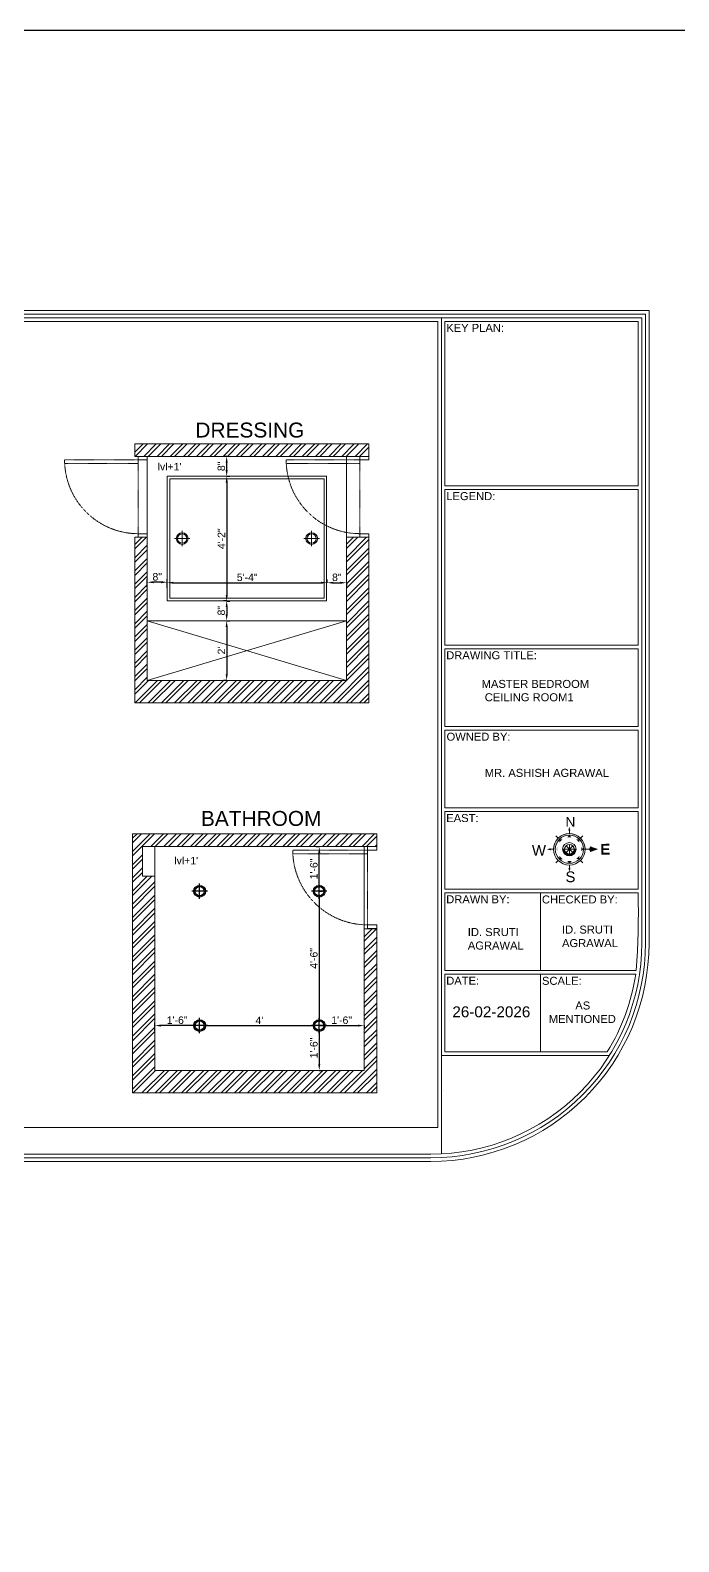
# Model space of a CAD drawing. Header units: inches. Extents: x 213 to 17763, y -4830 to 1802.
# Drawn here: x 11276 to 11536, y -3075 to -2468 of the extents above; entities that cross this region are included whole.
import ezdxf

# ---------------------------------------------------------------- set-up
doc = ezdxf.new("R2010")
doc.units = ezdxf.units.IN
doc.header["$MEASUREMENT"] = 0
for name, pattern in [('ACAD_ISO02W100', [15, 12, -3]), ('AUDIT_D_060311083008-3', [0]), ('Center23.23', [1.798, 1, -0.043, 0.712, -0.043]), ('DASHED2', [0.375, 0.25, -0.125]), ('HIDDEN', [0.375, 0.25, -0.125])]:
    doc.linetypes.add(name, pattern=pattern)
for name, color, linetype in [('.', 30, 'Continuous'), ('A-DOOR', 251, 'AUDIT_D_060311083008-3'), ('A-Door-Frame', 1, 'Continuous'), ('A-Door-Swing', 8, 'HIDDEN'), ('PDF2_0', 7, 'Continuous'), ('PDF2_MK. FURNITURE', 7, 'Continuous'), ('PDF2_MK. HATCH', 7, 'Continuous'), ('PDF2_Text', 1, 'Continuous'), ('PDF3_Text', 1, 'Continuous'), ('zas_Inferred_dashed_lines', 7, 'Continuous')]:
    doc.layers.add(name, color=color, linetype=linetype)
doc.layers.add('PDF2_MK. KITCHEN ESSENTAILS', color=7, linetype='Continuous', true_color=0x767676)
doc.layers.add('PDF3_0', color=7, linetype='Continuous', true_color=0x929498)
doc.layers.add('ROD', color=7, linetype='Continuous', lineweight=9)
doc.styles.add('PDF Arial', font='arial.ttf')
doc.styles.get("Standard").update_dxf_attribs({"font": 'arial.ttf'})
doc.dimstyles.new('ISO-25', dxfattribs={"dimtxt": 4.5, "dimasz": 2.5, "dimexe": 1.25, "dimexo": 0.625, "dimtad": 1, "dimdec": 0, "dimlunit": 4, "dimtxsty": 'Standard', "dimcen": 2.5, "dimadec": 0, "dimazin": 0, "dimtfac": 1, "dimtdec": 0, "dimtmove": 0, "dimatfit": 3, "dimfxl": 1, "dimarcsym": 0})

# ---------------------------------------------------------------- blocks, each defined once
blk = doc.blocks.new('*U34')
at = {"layer": 'A-Door-Frame', "lineweight": 5}
for p, q in [((0, -100), (0, 0)), ((900, -100), (900, 0))]:
    blk.add_line(p, q, dxfattribs=at)
for points in [[(0, -100), (40, -100), (40, 0), (0, 0)], [(900, -100), (860, -100), (860, 0), (900, 0)]]:
    blk.add_lwpolyline(points, dxfattribs=at)
at = {"layer": 'A-Door-Swing', "linetype": 'DASHED2', "lineweight": 5}
blk.add_line((47, 0), (867, 0), dxfattribs=at)
blk.add_lwpolyline([(40, 0), (40, 820), (80, 820), (80, 0)], close=True, dxfattribs=at)
blk.add_arc((40, 0), 820, 360, 90, dxfattribs=at)
blk = doc.blocks.new('34')
at = {"color": 152, "true_color": 0x2776bb}
for p, q in [((4475.6, 1798.91), (4475.6, 1805.12)), ((4478.71, 1802.02), (4472.5, 1802.02))]:
    blk.add_line(p, q, dxfattribs=at)
for radius in [2.34, 1.87]:
    blk.add_circle((4475.6, 1802.02), radius, dxfattribs=at)
blk = doc.blocks.new('4t')
at = {"color": 6, "lineweight": 0}
for p, q in [((4475.64, 1757), (4475.64, 1763.21)), ((4478.74, 1760.1), (4472.53, 1760.1))]:
    blk.add_line(p, q, dxfattribs=at)
for radius in [2.34, 1.87]:
    blk.add_circle((4475.64, 1760.1), radius, dxfattribs=at)
blk = doc.blocks.new('*D942')
at = {"color": 0, "linetype": 'ACAD_ISO02W100', "lineweight": -2, "transparency": 16777216}
for p, q in [((11322.74, -2691.78), (11322.74, -2688.53)), ((11330.74, -2691.78), (11330.74, -2688.53))]:
    blk.add_line(p, q, dxfattribs=at)
at = {"color": 0, "linetype": 'AUDIT_D_060311083008-3', "lineweight": -2, "transparency": 16777216}
blk.add_line((11328.24, -2689.78), (11325.24, -2689.78), dxfattribs=at)
at = {"color": 0, "transparency": 16777216}
for points in [[(11325.24, -2689.36), (11325.24, -2690.2), (11322.74, -2689.78)], [(11328.24, -2689.36), (11328.24, -2690.2), (11330.74, -2689.78)]]:
    blk.add_solid(points, dxfattribs=at)
at = {"layer": 'Defpoints', "color": 0, "transparency": 16777216}
for p in [(11322.74, -2689.78), (11322.74, -2697.23), (11330.74, -2697.23)]:
    blk.add_point(p, dxfattribs=at)
at = {"color": 0, "lineweight": 5, "transparency": 16777216, "insert": (11326.74, -2687.62), "char_height": 3, "attachment_point": 5}
blk.add_mtext('8"', dxfattribs=at)
blk = doc.blocks.new('*D943')
at = {"color": 0, "linetype": 'ACAD_ISO02W100', "lineweight": -2, "transparency": 16777216}
for p, q in [((11330.74, -2691.99), (11330.74, -2688.74)), ((11394.99, -2689.99), (11394.99, -2688.74))]:
    blk.add_line(p, q, dxfattribs=at)
at = {"color": 0, "linetype": 'AUDIT_D_060311083008-3', "lineweight": -2, "transparency": 16777216}
blk.add_line((11333.24, -2689.99), (11392.49, -2689.99), dxfattribs=at)
at = {"color": 0, "transparency": 16777216}
for points in [[(11333.24, -2689.57), (11333.24, -2690.4), (11330.74, -2689.99)], [(11392.49, -2689.57), (11392.49, -2690.4), (11394.99, -2689.99)]]:
    blk.add_solid(points, dxfattribs=at)
at = {"layer": 'Defpoints', "color": 0, "transparency": 16777216}
for p in [(11394.99, -2689.99), (11394.99, -2689.99), (11330.74, -2697.23)]:
    blk.add_point(p, dxfattribs=at)
at = {"color": 0, "lineweight": 5, "transparency": 16777216, "insert": (11362.87, -2687.84), "char_height": 3, "attachment_point": 5}
blk.add_mtext('5\'-4"', dxfattribs=at)
blk = doc.blocks.new('*D944')
at = {"color": 0, "linetype": 'ACAD_ISO02W100', "lineweight": -2, "transparency": 16777216}
for p, q in [((11394.99, -2689.99), (11394.99, -2688.74)), ((11402.74, -2689.99), (11402.74, -2691.24))]:
    blk.add_line(p, q, dxfattribs=at)
at = {"color": 0, "linetype": 'AUDIT_D_060311083008-3', "lineweight": -2, "transparency": 16777216}
blk.add_line((11397.49, -2689.99), (11400.24, -2689.99), dxfattribs=at)
at = {"color": 0, "transparency": 16777216}
for points in [[(11397.49, -2689.57), (11397.49, -2690.4), (11394.99, -2689.99)], [(11400.24, -2689.57), (11400.24, -2690.4), (11402.74, -2689.99)]]:
    blk.add_solid(points, dxfattribs=at)
at = {"layer": 'Defpoints', "color": 0, "transparency": 16777216}
for p in [(11394.99, -2689.99), (11402.74, -2689.78), (11402.74, -2689.99)]:
    blk.add_point(p, dxfattribs=at)
at = {"color": 0, "lineweight": 5, "transparency": 16777216, "insert": (11398.87, -2687.83), "char_height": 3, "attachment_point": 5}
blk.add_mtext('8"', dxfattribs=at)
blk = doc.blocks.new('*D907')
at = {"color": 0, "linetype": 'ACAD_ISO02W100', "lineweight": -2, "transparency": 16777216}
for p, q in [((11354.62, -2639.23), (11353.37, -2639.23)), ((11354.62, -2647.23), (11355.87, -2647.23))]:
    blk.add_line(p, q, dxfattribs=at)
at = {"color": 0, "linetype": 'AUDIT_D_060311083008-3', "lineweight": -2, "transparency": 16777216}
blk.add_line((11354.62, -2644.73), (11354.62, -2641.73), dxfattribs=at)
at = {"color": 0, "transparency": 16777216}
for points in [[(11354.21, -2641.73), (11355.04, -2641.73), (11354.62, -2639.23)], [(11354.21, -2644.73), (11355.04, -2644.73), (11354.62, -2647.23)]]:
    blk.add_solid(points, dxfattribs=at)
at = {"layer": 'Defpoints', "color": 0, "transparency": 16777216}
for p in [(11354.62, -2639.23), (11355.25, -2639.23), (11354.62, -2647.23)]:
    blk.add_point(p, dxfattribs=at)
at = {"color": 0, "lineweight": 5, "transparency": 16777216, "insert": (11352.47, -2643.23), "char_height": 3, "attachment_point": 5, "rotation": 90}
blk.add_mtext('8"', dxfattribs=at)
blk = doc.blocks.new('*D945')
at = {"color": 0, "linetype": 'ACAD_ISO02W100', "lineweight": -2, "transparency": 16777216}
for p, q in [((11354.65, -2647.23), (11355.9, -2647.23)), ((11354.65, -2697.39), (11355.9, -2697.39))]:
    blk.add_line(p, q, dxfattribs=at)
at = {"color": 0, "linetype": 'AUDIT_D_060311083008-3', "lineweight": -2, "transparency": 16777216}
blk.add_line((11354.65, -2649.73), (11354.65, -2694.89), dxfattribs=at)
at = {"color": 0, "transparency": 16777216}
for points in [[(11354.23, -2649.73), (11355.07, -2649.73), (11354.65, -2647.23)], [(11354.23, -2694.89), (11355.07, -2694.89), (11354.65, -2697.39)]]:
    blk.add_solid(points, dxfattribs=at)
at = {"layer": 'Defpoints', "color": 0, "transparency": 16777216}
for p in [(11354.62, -2647.23), (11354.65, -2697.39), (11354.65, -2697.39)]:
    blk.add_point(p, dxfattribs=at)
at = {"color": 0, "lineweight": 5, "transparency": 16777216, "insert": (11352.52, -2672.31), "char_height": 3, "attachment_point": 5, "rotation": 90}
blk.add_mtext('4\'-2"', dxfattribs=at)
blk = doc.blocks.new('*D946')
at = {"color": 0, "linetype": 'ACAD_ISO02W100', "lineweight": -2, "transparency": 16777216}
for p, q in [((11354.62, -2697.23), (11353.37, -2697.23)), ((11354.62, -2705.23), (11355.87, -2705.23))]:
    blk.add_line(p, q, dxfattribs=at)
at = {"color": 0, "linetype": 'AUDIT_D_060311083008-3', "lineweight": -2, "transparency": 16777216}
blk.add_line((11354.62, -2699.73), (11354.62, -2702.73), dxfattribs=at)
at = {"color": 0, "transparency": 16777216}
for points in [[(11354.21, -2699.73), (11355.04, -2699.73), (11354.62, -2697.23)], [(11354.21, -2702.73), (11355.04, -2702.73), (11354.62, -2705.23)]]:
    blk.add_solid(points, dxfattribs=at)
at = {"layer": 'Defpoints', "color": 0, "transparency": 16777216}
for p in [(11355.25, -2697.23), (11354.24, -2705.23), (11354.62, -2705.23)]:
    blk.add_point(p, dxfattribs=at)
at = {"color": 0, "lineweight": 5, "transparency": 16777216, "insert": (11352.47, -2701.23), "char_height": 3, "attachment_point": 5, "rotation": 90}
blk.add_mtext('8"', dxfattribs=at)
blk = doc.blocks.new('*D947')
at = {"color": 0, "linetype": 'ACAD_ISO02W100', "lineweight": -2, "transparency": 16777216}
for p, q in [((11354.62, -2705.23), (11355.87, -2705.23)), ((11354.62, -2729.23), (11353.37, -2729.23))]:
    blk.add_line(p, q, dxfattribs=at)
at = {"color": 0, "linetype": 'AUDIT_D_060311083008-3', "lineweight": -2, "transparency": 16777216}
blk.add_line((11354.62, -2707.73), (11354.62, -2726.73), dxfattribs=at)
at = {"color": 0, "transparency": 16777216}
for points in [[(11354.21, -2707.73), (11355.04, -2707.73), (11354.62, -2705.23)], [(11354.21, -2726.73), (11355.04, -2726.73), (11354.62, -2729.23)]]:
    blk.add_solid(points, dxfattribs=at)
at = {"layer": 'Defpoints', "color": 0, "transparency": 16777216}
for p in [(11354.24, -2705.23), (11354.62, -2729.23), (11355.25, -2729.23)]:
    blk.add_point(p, dxfattribs=at)
at = {"color": 0, "lineweight": 5, "transparency": 16777216, "insert": (11352.49, -2717.23), "char_height": 3, "attachment_point": 5, "rotation": 90}
blk.add_mtext("2'", dxfattribs=at)
blk = doc.blocks.new('*D908')
at = {"color": 0, "linetype": 'ACAD_ISO02W100', "lineweight": -2, "transparency": 16777216}
for p, q in [((11391.81, -2796.04), (11390.56, -2796.04)), ((11391.81, -2813.92), (11393.06, -2813.92))]:
    blk.add_line(p, q, dxfattribs=at)
at = {"color": 0, "linetype": 'AUDIT_D_060311083008-3', "lineweight": -2, "transparency": 16777216}
blk.add_line((11391.81, -2811.42), (11391.81, -2798.54), dxfattribs=at)
at = {"color": 0, "transparency": 16777216}
for points in [[(11391.39, -2798.54), (11392.22, -2798.54), (11391.81, -2796.04)], [(11391.39, -2811.42), (11392.22, -2811.42), (11391.81, -2813.92)]]:
    blk.add_solid(points, dxfattribs=at)
at = {"layer": 'Defpoints', "color": 0, "transparency": 16777216}
for p in [(11391.81, -2796.04), (11392.18, -2796.04), (11391.81, -2813.92)]:
    blk.add_point(p, dxfattribs=at)
at = {"color": 0, "lineweight": 5, "transparency": 16777216, "insert": (11389.65, -2804.98), "char_height": 3, "attachment_point": 5, "rotation": 90}
blk.add_mtext('1\'-6"', dxfattribs=at)
blk = doc.blocks.new('*D909')
at = {"color": 0, "linetype": 'ACAD_ISO02W100', "lineweight": -2, "transparency": 16777216}
for p, q in [((11325.76, -2869.92), (11325.76, -2866.67)), ((11343.71, -2869.92), (11343.71, -2866.67))]:
    blk.add_line(p, q, dxfattribs=at)
at = {"color": 0, "linetype": 'AUDIT_D_060311083008-3', "lineweight": -2, "transparency": 16777216}
blk.add_line((11341.21, -2867.92), (11328.26, -2867.92), dxfattribs=at)
at = {"color": 0, "transparency": 16777216}
for points in [[(11328.26, -2867.51), (11328.26, -2868.34), (11325.76, -2867.92)], [(11341.21, -2867.51), (11341.21, -2868.34), (11343.71, -2867.92)]]:
    blk.add_solid(points, dxfattribs=at)
at = {"layer": 'Defpoints', "color": 0, "transparency": 16777216}
for p in [(11325.76, -2867.92), (11325.76, -2875.49), (11343.71, -2875.49)]:
    blk.add_point(p, dxfattribs=at)
at = {"color": 0, "lineweight": 5, "transparency": 16777216, "insert": (11334.73, -2865.77), "char_height": 3, "attachment_point": 5}
blk.add_mtext('1\'-6"', dxfattribs=at)
blk = doc.blocks.new('*D948')
at = {"color": 0, "linetype": 'ACAD_ISO02W100', "lineweight": -2, "transparency": 16777216}
for p, q in [((11343.71, -2869.92), (11343.71, -2866.67)), ((11391.81, -2867.92), (11391.81, -2866.67))]:
    blk.add_line(p, q, dxfattribs=at)
at = {"color": 0, "linetype": 'AUDIT_D_060311083008-3', "lineweight": -2, "transparency": 16777216}
blk.add_line((11346.21, -2867.92), (11389.31, -2867.92), dxfattribs=at)
at = {"color": 0, "transparency": 16777216}
for points in [[(11346.21, -2867.51), (11346.21, -2868.34), (11343.71, -2867.92)], [(11389.31, -2867.51), (11389.31, -2868.34), (11391.81, -2867.92)]]:
    blk.add_solid(points, dxfattribs=at)
at = {"layer": 'Defpoints', "color": 0, "transparency": 16777216}
for p in [(11391.81, -2867.92), (11391.81, -2867.92), (11343.71, -2875.49)]:
    blk.add_point(p, dxfattribs=at)
at = {"color": 0, "lineweight": 5, "transparency": 16777216, "insert": (11367.76, -2865.8), "char_height": 3, "attachment_point": 5}
blk.add_mtext("4'", dxfattribs=at)
blk = doc.blocks.new('*D949')
at = {"color": 0, "linetype": 'ACAD_ISO02W100', "lineweight": -2, "transparency": 16777216}
for p, q in [((11391.81, -2867.92), (11391.81, -2866.67)), ((11409.81, -2867.92), (11409.81, -2869.17))]:
    blk.add_line(p, q, dxfattribs=at)
at = {"color": 0, "linetype": 'AUDIT_D_060311083008-3', "lineweight": -2, "transparency": 16777216}
blk.add_line((11394.31, -2867.92), (11407.31, -2867.92), dxfattribs=at)
at = {"color": 0, "transparency": 16777216}
for points in [[(11394.31, -2867.51), (11394.31, -2868.34), (11391.81, -2867.92)], [(11407.31, -2867.51), (11407.31, -2868.34), (11409.81, -2867.92)]]:
    blk.add_solid(points, dxfattribs=at)
at = {"layer": 'Defpoints', "color": 0, "transparency": 16777216}
for p in [(11391.81, -2867.92), (11409.81, -2867.8), (11409.81, -2867.92)]:
    blk.add_point(p, dxfattribs=at)
at = {"color": 0, "lineweight": 5, "transparency": 16777216, "insert": (11400.81, -2865.77), "char_height": 3, "attachment_point": 5}
blk.add_mtext('1\'-6"', dxfattribs=at)
blk = doc.blocks.new('*D910')
at = {"color": 0, "linetype": 'ACAD_ISO02W100', "lineweight": -2, "transparency": 16777216}
for p, q in [((11391.81, -2813.92), (11390.56, -2813.92)), ((11391.81, -2867.92), (11393.06, -2867.92))]:
    blk.add_line(p, q, dxfattribs=at)
at = {"color": 0, "linetype": 'AUDIT_D_060311083008-3', "lineweight": -2, "transparency": 16777216}
blk.add_line((11391.81, -2816.42), (11391.81, -2865.42), dxfattribs=at)
at = {"color": 0, "transparency": 16777216}
for points in [[(11391.39, -2816.42), (11392.22, -2816.42), (11391.81, -2813.92)], [(11391.39, -2865.42), (11392.22, -2865.42), (11391.81, -2867.92)]]:
    blk.add_solid(points, dxfattribs=at)
at = {"layer": 'Defpoints', "color": 0, "transparency": 16777216}
for p in [(11391.81, -2813.92), (11391.81, -2867.92), (11391.81, -2867.92)]:
    blk.add_point(p, dxfattribs=at)
at = {"color": 0, "lineweight": 5, "transparency": 16777216, "insert": (11389.65, -2840.92), "char_height": 3, "attachment_point": 5, "rotation": 90}
blk.add_mtext('4\'-6"', dxfattribs=at)
blk = doc.blocks.new('*D939')
at = {"color": 0, "linetype": 'ACAD_ISO02W100', "lineweight": -2, "transparency": 16777216}
for p, q in [((11391.81, -2867.92), (11393.06, -2867.92)), ((11391.81, -2885.92), (11393.06, -2885.92))]:
    blk.add_line(p, q, dxfattribs=at)
at = {"color": 0, "linetype": 'AUDIT_D_060311083008-3', "lineweight": -2, "transparency": 16777216}
blk.add_line((11391.81, -2870.42), (11391.81, -2883.42), dxfattribs=at)
at = {"color": 0, "transparency": 16777216}
for points in [[(11391.39, -2870.42), (11392.22, -2870.42), (11391.81, -2867.92)], [(11391.39, -2883.42), (11392.22, -2883.42), (11391.81, -2885.92)]]:
    blk.add_solid(points, dxfattribs=at)
at = {"layer": 'Defpoints', "color": 0, "transparency": 16777216}
for p in [(11391.81, -2867.92), (11391.81, -2885.92), (11391.81, -2885.92)]:
    blk.add_point(p, dxfattribs=at)
at = {"color": 0, "lineweight": 5, "transparency": 16777216, "insert": (11389.65, -2876.92), "char_height": 3, "attachment_point": 5, "rotation": 90}
blk.add_mtext('1\'-6"', dxfattribs=at)

msp = doc.modelspace()

# ---------------------------------------------------------------- hatches: boundary and pattern name
at = {"layer": '.', "lineweight": 5}
h = msp.add_hatch(dxfattribs=at)
h.set_pattern_fill('ANSI32', color=1, scale=10)
h.set_pattern_definition([(45, (6705.046, -2111.3235), (-2.6516504, 2.6516504), []), (45, (6706.814, -2111.3235), (-2.6516504, 2.6516504), [])])
h.paths.add_polyline_path([(11322.74, -2705.23), (11322.74, -2671.73), (11319.13, -2671.73), (11317.74, -2671.73), (11317.74, -2738.23), (11411.74, -2738.23), (11411.74, -2729.23), (11411.74, -2671.73), (11408.13, -2671.73), (11402.74, -2671.73), (11402.74, -2729.23), (11322.74, -2729.23)])
h.paths.add_polyline_path([(11411.74, -2634.23), (11317.74, -2634.23), (11317.74, -2639.23), (11411.74, -2639.23)])
at = {"layer": '.', "lineweight": 5, "true_color": 0xed1f24}
h = msp.add_hatch(dxfattribs=at)
h.set_pattern_fill('ANSI32', color=240, scale=10)
h.set_pattern_definition([(45, (6866.8067, -2268.139), (-2.6516504, 2.6516504), []), (45, (6868.5745, -2268.139), (-2.6516504, 2.6516504), [])])
h.paths.add_polyline_path([(11325.76, -2825.95), (11325.76, -2807.92), (11320.76, -2807.92), (11320.76, -2795.92), (11325.76, -2795.92), (11414.89, -2795.92), (11414.89, -2790.84), (11316.76, -2790.84), (11316.76, -2894.92), (11414.89, -2894.92), (11414.89, -2829.02), (11409.81, -2829.02), (11409.81, -2885.92), (11325.76, -2885.92)])
at = {"layer": 'PDF2_0', "lineweight": 5, "transparency": 33554559}
h = msp.add_hatch(color=256, dxfattribs=at)
h.paths.add_polyline_path([(11486.63, -2797.08), (11487.53, -2797.98), (11487.53, -2796.18)])
h.paths.add_polyline_path([(11492.81, -2790.74), (11492.26, -2790.73), (11491.76, -2790.74), (11491.7, -2790.76), (11491.2, -2790.82), (11491.15, -2790.83), (11490.65, -2790.94), (11490.62, -2790.95), (11490.13, -2791.1), (11490.09, -2791.11), (11489.62, -2791.32), (11489.58, -2791.33), (11489.4, -2791.42), (11489.36, -2791.44), (11489.36, -2791.45), (11489.09, -2791.59), (11489.01, -2791.63), (11488.74, -2791.8), (11488.63, -2791.88), (11488.45, -2792.02), (11488.19, -2792.22), (11488.13, -2792.27), (11487.81, -2792.57), (11487.78, -2792.6), (11487.5, -2792.9), (11487.41, -2793), (11487.2, -2793.27), (11487.07, -2793.44), (11486.92, -2793.67), (11486.78, -2793.91), (11486.68, -2794.11), (11486.52, -2794.4), (11486.46, -2794.56), (11486.32, -2794.91), (11486.28, -2795.03), (11486.14, -2795.44), (11486.13, -2795.53), (11486.03, -2795.98), (11486.02, -2796.04), (11485.96, -2796.53), (11485.96, -2796.56), (11485.94, -2797.08), (11486.63, -2797.08), (11486.66, -2796.56), (11486.66, -2796.53), (11486.72, -2796.04), (11486.74, -2795.98), (11486.84, -2795.53), (11486.88, -2795.44), (11487.01, -2795.03), (11487.06, -2794.91), (11487.22, -2794.56), (11487.3, -2794.4), (11487.47, -2794.11), (11487.61, -2793.91), (11487.76, -2793.67), (11487.95, -2793.44), (11488.09, -2793.27), (11488.46, -2792.9), (11488.82, -2792.6), (11488.86, -2792.57), (11489.29, -2792.27), (11489.39, -2792.22), (11489.75, -2792.02), (11490.06, -2791.88), (11490.23, -2791.8), (11490.71, -2791.63), (11490.94, -2791.59), (11491.22, -2791.52), (11491.74, -2791.45), (11491.8, -2791.44), (11492.26, -2791.42), (11492.78, -2791.44), (11493.3, -2791.51), (11493.53, -2791.57), (11493.81, -2791.63), (11494.29, -2791.79), (11494.45, -2791.87), (11494.78, -2792), (11495.12, -2792.19), (11495.23, -2792.26), (11495.66, -2792.55), (11495.68, -2792.57), (11496.06, -2792.89), (11496.16, -2792.97), (11496.44, -2793.25), (11496.57, -2793.41), (11496.77, -2793.66), (11496.93, -2793.88), (11497.06, -2794.08), (11497.23, -2794.38), (11497.32, -2794.53), (11497.47, -2794.89), (11497.54, -2795.01), (11497.67, -2795.41), (11497.8, -2795.95), (11497.82, -2796.01), (11497.89, -2796.5), (11497.89, -2796.53), (11497.91, -2797.04), (11497.91, -2797.06), (11498.61, -2797.04), (11498.58, -2796.53), (11498.58, -2796.5), (11498.52, -2796.01), (11498.51, -2795.95), (11498.41, -2795.51), (11498.39, -2795.41), (11498.27, -2795.01), (11498.22, -2794.89), (11498.08, -2794.53), (11498.01, -2794.38), (11497.86, -2794.08), (11497.75, -2793.88), (11497.61, -2793.66), (11497.45, -2793.41), (11497.33, -2793.25), (11497.12, -2792.97), (11497.04, -2792.89), (11496.74, -2792.57), (11496.72, -2792.55), (11496.4, -2792.26), (11496.33, -2792.19), (11496.09, -2792), (11495.89, -2791.87), (11495.79, -2791.79), (11495.53, -2791.63), (11495.43, -2791.57), (11495.32, -2791.51), (11495.18, -2791.44), (11495.15, -2791.42), (11494.97, -2791.33), (11494.94, -2791.32), (11494.45, -2791.11), (11494.43, -2791.1), (11493.93, -2790.95), (11493.89, -2790.94), (11493.38, -2790.83), (11493.36, -2790.82), (11492.83, -2790.76)])
for points in [[(11492.26, -2789.39), (11492.71, -2789.61), (11492.25, -2788.03), (11491.8, -2789.61)], [(11484.6, -2797.08), (11484.82, -2796.63), (11483.25, -2797.09), (11484.83, -2797.53)], [(11494.98, -2797.06), (11494.19, -2797.06), (11494.16, -2797.36), (11494.15, -2797.41), (11494.1, -2797.65), (11494.05, -2797.76), (11493.98, -2797.93), (11493.88, -2798.09), (11493.83, -2798.19), (11493.64, -2798.41), (11493.64, -2798.42), (11493.41, -2798.62), (11493.25, -2798.71), (11493.15, -2798.77), (11492.87, -2798.88), (11492.58, -2798.96), (11492.33, -2798.98), (11492.27, -2798.98), (11491.98, -2798.96), (11491.69, -2798.88), (11491.41, -2798.77), (11491.32, -2798.72), (11491.15, -2798.62), (11490.92, -2798.42), (11490.73, -2798.19), (11490.68, -2798.1), (11490.57, -2797.93), (11490.49, -2797.77), (11490.46, -2797.66), (11490.38, -2797.37), (11490.36, -2797.07), (11489.57, -2797.07), (11489.58, -2797.37), (11489.59, -2797.42), (11489.64, -2797.66), (11489.65, -2797.77), (11489.71, -2797.93), (11489.78, -2798.1), (11489.81, -2798.19), (11489.93, -2798.42), (11490.06, -2798.62), (11490.13, -2798.72), (11490.18, -2798.77), (11490.27, -2798.88), (11490.34, -2798.96), (11490.36, -2798.98), (11490.62, -2799.21), (11490.63, -2799.21), (11490.92, -2799.41), (11490.92, -2799.42), (11491.24, -2799.57), (11491.25, -2799.57), (11491.57, -2799.68), (11491.58, -2799.69), (11491.92, -2799.75), (11491.93, -2799.75), (11492.28, -2799.77), (11492.61, -2799.75), (11492.64, -2799.75), (11492.97, -2799.69), (11492.98, -2799.68), (11493.3, -2799.57), (11493.32, -2799.57), (11493.62, -2799.42), (11493.64, -2799.41), (11493.92, -2799.21), (11493.93, -2799.21), (11494.19, -2798.98), (11494.2, -2798.98), (11494.21, -2798.96), (11494.27, -2798.88), (11494.38, -2798.77), (11494.43, -2798.71), (11494.49, -2798.62), (11494.62, -2798.42), (11494.62, -2798.41), (11494.78, -2798.09), (11494.83, -2797.93), (11494.89, -2797.76), (11494.92, -2797.65), (11494.97, -2797.41), (11494.97, -2797.36)], [(11503.81, -2797.03), (11500.64, -2795.91), (11500.19, -2797.04), (11500.64, -2798.18)], [(11492.3, -2804.74), (11491.85, -2804.51), (11492.3, -2806.1), (11492.75, -2804.51)]]:
    msp.add_hatch(color=256, dxfattribs=at).paths.add_polyline_path(points)

# ---------------------------------------------------------------- linework, layer by layer
at = {"lineweight": 5}
for p, q in [((11317.74, -2639.23), (11317.74, -2634.23)), ((11411.74, -2729.23), (11411.74, -2738.23)), ((11316.76, -2894.92), (11316.76, -2790.84)), ((11316.76, -2790.84), (11414.89, -2790.84)), ((11414.89, -2795.92), (11414.89, -2790.84)), ((11325.76, -2795.92), (11414.89, -2795.92)), ((11325.76, -2825.95), (11325.76, -2807.92)), ((11325.76, -2885.92), (11325.76, -2825.95)), ((11409.81, -2885.92), (11409.81, -2829.02)), ((11414.89, -2829.02), (11409.81, -2829.02)), ((11414.89, -2894.92), (11414.89, -2829.02)), ((11316.76, -2894.92), (11414.89, -2894.92))]:
    msp.add_line(p, q, dxfattribs=at)
at = {"color": 254, "lineweight": 5}
for p, q in [((11322.74, -2705.23), (11402.74, -2729.23)), ((11402.74, -2705.23), (11322.74, -2729.23))]:
    msp.add_line(p, q, dxfattribs=at)
at = {"linetype": 'DASHED2', "lineweight": 5}
for p, q in [((11320.76, -2795.92), (11320.76, -2807.92)), ((11325.76, -2795.92), (11320.76, -2795.92)), ((11325.76, -2795.92), (11325.76, -2807.92)), ((11325.76, -2807.92), (11320.76, -2807.92))]:
    msp.add_line(p, q, dxfattribs=at)
msp.add_lwpolyline([(10883.5, -2468), (15562, -2468), (15562, -4830), (10883.5, -4830)], close=True)
at = {"lineweight": 5}
for points in [[(11402.74, -2639.23), (11322.74, -2639.23), (11322.74, -2705.23), (11402.74, -2705.23)], [(11325.76, -2795.92), (11409.81, -2795.92), (11409.81, -2885.92), (11325.76, -2885.92)]]:
    msp.add_lwpolyline(points, close=True, dxfattribs=at)
at = {"color": 40, "lineweight": 5, "true_color": 0xf8d731}
for points in [[(11394.74, -2647.23), (11330.74, -2647.23), (11330.74, -2697.23), (11394.74, -2697.23)], [(11393.74, -2648.23), (11331.74, -2648.23), (11331.74, -2696.23), (11393.74, -2696.23)]]:
    msp.add_lwpolyline(points, close=True, dxfattribs=at)
at = {"layer": 'PDF2_0', "lineweight": 5}
for points in [[(11436.61, -2922.49), (11042.13, -2922.49), (11042.13, -2580.63), (11524.26, -2580.63), (11524.26, -2834.83, -0.414214)], [(11507.51, -2878.51), (11442.31, -2878.51), (11442.31, -2847.27), (11518.95, -2847.27, -0.100864)]]:
    msp.add_lwpolyline(points, format="xyb", close=True, dxfattribs=at)
for points in [[(11436.61, -2921.04), (11043.58, -2921.04), (11043.58, -2582.08), (11522.82, -2582.08), (11522.82, -2834.83, -0.414214), (11436.61, -2921.04)], [(11436.61, -2919.58), (11045.04, -2919.58), (11045.04, -2583.54), (11521.35, -2583.54), (11521.35, -2834.83, -0.414214), (11436.61, -2919.58)]]:
    msp.add_lwpolyline(points, format="xyb", dxfattribs=at)
for points in [[(11046.5, -2585), (11439.39, -2585), (11439.39, -2908.92), (11046.5, -2908.92)], [(11442.31, -2585), (11519.89, -2585), (11519.89, -2651.08), (11442.31, -2651.08)], [(11442.31, -2652.54), (11519.89, -2652.54), (11519.89, -2715.02), (11442.31, -2715.02)], [(11442.31, -2716.48), (11519.89, -2716.48), (11519.89, -2747.71), (11442.31, -2747.71)], [(11442.31, -2749.18), (11519.89, -2749.18), (11519.89, -2780.41), (11442.31, -2780.41)], [(11442.31, -2781.88), (11519.89, -2781.88), (11519.89, -2813.11), (11442.31, -2813.11)], [(11519.89, -2814.57), (11442.31, -2814.57), (11442.31, -2845.81), (11519.16, -2845.81), (11519.42, -2841.91), (11519.61, -2838.01), (11519.77, -2834.1), (11519.89, -2830.21), (11519.95, -2826.29), (11519.98, -2822.38), (11519.95, -2818.49)]]:
    msp.add_lwpolyline(points, close=True, dxfattribs=at)
for points in [[(11487.78, -2792.6), (11486.83, -2791.65)], [(11492.26, -2790.73), (11492.26, -2789.39)], [(11496.74, -2792.57), (11497.69, -2791.62)], [(11485.94, -2797.08), (11484.6, -2797.08)], [(11489.57, -2797.07), (11490.36, -2797.07), (11494.19, -2797.06), (11494.98, -2797.06)], [(11490.92, -2798.42), (11489.93, -2798.42), (11490.92, -2798.42)], [(11493.62, -2795.7), (11490.92, -2798.42)], [(11493.64, -2798.42), (11490.92, -2795.72)], [(11492.27, -2795.14), (11492.27, -2798.98)], [(11498.61, -2797.04), (11497.91, -2797.06)], [(11499.95, -2797.04), (11498.61, -2797.04), (11500.19, -2797.04)], [(11487.8, -2801.55), (11486.86, -2802.5)], [(11492.28, -2803.4), (11492.3, -2804.74)], [(11496.77, -2801.54), (11497.72, -2802.48)], [(11480.63, -2814.57), (11480.63, -2845.81)], [(11480.63, -2847.27), (11480.63, -2878.51)], [(11440.85, -2879.97), (11508.33, -2879.97)]]:
    msp.add_lwpolyline(points, dxfattribs=at)
for centre, radius in [((11492.28, -2797.06), 6.34), ((11492.28, -2797.06), 5.65), ((11492.27, -2797.07), 2.71), ((11492.28, -2797.06), 1.92)]:
    msp.add_circle(centre, radius, dxfattribs=at)
for start, end in [(0, 1.759553279988484e-06), (269.9999982404467, 270)]:
    msp.add_arc((11436.6, -2834.83), 87.66, start, end, dxfattribs=at)
at = {"layer": 'PDF2_0', "lineweight": 5, "transparency": 33554559}
for points in [[(11488.28, -2793.08), (11488.28, -2794.36), (11489.56, -2793.08)], [(11492.26, -2791.42), (11491.36, -2792.33), (11493.16, -2792.32)], [(11496.26, -2793.06), (11494.98, -2793.07), (11496.26, -2794.34)], [(11497.91, -2797.06), (11497.01, -2796.15), (11497.01, -2797.96)], [(11488.29, -2801.06), (11489.57, -2801.06), (11488.29, -2799.78)], [(11492.28, -2802.71), (11493.19, -2801.81), (11491.38, -2801.81)], [(11496.28, -2801.04), (11496.27, -2799.77), (11495, -2801.05)]]:
    msp.add_solid(points, dxfattribs=at)
at = {"layer": 'PDF2_MK. FURNITURE', "lineweight": 5}
msp.add_lwpolyline([(11441.68, -2893.8), (11441.68, -2893.84)], dxfattribs=at)
at = {"layer": 'PDF2_MK. HATCH', "lineweight": 5}
msp.add_lwpolyline([(11440.85, -2583.54), (11440.85, -2919.47)], dxfattribs=at)
at = {"layer": 'PDF2_MK. KITCHEN ESSENTAILS', "lineweight": 5}
msp.add_lwpolyline([(11046.5, -2908.92), (11439.39, -2908.92), (11439.39, -2585), (11046.5, -2585)], close=True, dxfattribs=at)
at = {"layer": 'PDF3_0', "color": 7, "lineweight": 5}
msp.add_arc((11320.27, -2835.35), 61.89, 269.9999995148539, 270, dxfattribs=at)
at = {"layer": 'ROD', "lineweight": 5}
for p, q in [((11317.74, -2634.23), (11411.74, -2634.23)), ((11411.74, -2639.23), (11411.74, -2634.23)), ((11317.74, -2639.23), (11411.74, -2639.23)), ((11317.74, -2671.73), (11317.74, -2738.23)), ((11322.74, -2671.73), (11322.74, -2729.23)), ((11402.74, -2729.23), (11402.74, -2671.73)), ((11411.74, -2729.23), (11411.74, -2671.73)), ((11411.74, -2738.23), (11317.74, -2738.23))]:
    msp.add_line(p, q, dxfattribs=at)
at = {"layer": 'ROD', "color": 254, "lineweight": 5}
for p, q in [((11402.74, -2705.23), (11322.74, -2705.23)), ((11402.74, -2729.23), (11402.74, -2705.23))]:
    msp.add_line(p, q, dxfattribs=at)
at = {"layer": 'ROD', "color": 250, "lineweight": 5}
for p, q in [((11322.74, -2705.23), (11322.74, -2729.23)), ((11322.74, -2729.23), (11402.74, -2729.23))]:
    msp.add_line(p, q, dxfattribs=at)
at = {"layer": 'ROD', "lineweight": 5}
for points in [[(11322.74, -2671.73), (11317.74, -2671.73)], [(11411.74, -2671.73), (11402.74, -2671.73)]]:
    msp.add_lwpolyline(points, dxfattribs=at)
at = {"layer": 'zas_Inferred_dashed_lines', "color": 0, "linetype": 'Center23.23', "lineweight": 5, "ltscale": 117.984186}
msp.add_line((11409.81, -2885.92), (11325.76, -2885.92), dxfattribs=at)

# ---------------------------------------------------------------- block references
at = {"lineweight": 5}
for name, p in [('4t', (6861.11, -4432.33)), ('4t', (6913.11, -4432.33)), ('34', (6868.16, -4615.94)), ('34', (6916.2, -4615.94)), ('34', (6868.16, -4669.94)), ('34', (6916.2, -4669.94))]:
    msp.add_blockref(name, p, dxfattribs=at)
at = {"layer": 'A-DOOR', "lineweight": 5, "rotation": 90}
for p, xscale, yscale, zscale in [((11319.13, -2639.23), -0.03611111111109516, 0.03611111111109516, 0.03611111111109516), ((11408.13, -2639.23), -0.03611111111109516, 0.03611111111109516, 0.03611111111109516), ((11411.22, -2795.92), -0.03666666666666651, 0.03666666666666651, 0.03666666666666651)]:
    msp.add_blockref('*U34', p, dxfattribs=dict(at, xscale=xscale, yscale=yscale, zscale=zscale))

# ---------------------------------------------------------------- texts
at = {"layer": 'PDF2_Text', "color": 7, "lineweight": 5, "attachment_point": 7, "style": 'PDF Arial'}
for s, insert, char_height in [('KEY PLAN:', (11442.82, -2589.2), 3.214), ('LEGEND:', (11442.82, -2656.85), 3.214), ('DRAWING TITLE:', (11442.8, -2720.78), 3.2143), ('MASTER BEDROOM\\P CEILING ROOM1 ', (11457.04, -2737.65), 3.2143), ('OWNED BY:', (11442.93, -2753.5), 3.214), ('MR. ASHISH AGRAWAL', (11458.28, -2768.03), 3.2143), ('EAST:', (11442.81, -2786.19), 3.214), ('DRAWN BY:', (11442.8, -2818.78), 3.214), ('CHECKED BY:', (11481.25, -2818.89), 3.2143), ('ID. SRUTI', (11451.47, -2831.99), 3.214), ('ID. SRUTI', (11489.3, -2831), 3.214), ('AGRAWAL', (11451.49, -2837.4), 3.214), ('AGRAWAL', (11489.32, -2836.42), 3.214), ('DATE:', (11442.8, -2851.48), 3.214), ('SCALE:', (11481.27, -2851.59), 3.214), ('26-02-2026', (11445.27, -2864.64), 4.383), ('AS', (11494.65, -2861.5), 3.214), ('MENTIONED', (11484, -2866.91), 3.214)]:
    msp.add_mtext(s, dxfattribs=dict(at, insert=insert, char_height=char_height))
for s, insert, char_height, rotation in [('N', (11490.71, -2788.03), 3.91, 0.1759), ('W', (11477.22, -2799.66), 4.3, 0.12089), ('{\\fArial|b1|i0|c0|p34;\\C240;\\c2367469;E}', (11504.67, -2799.2), 4.3001, 0.1759), ('S', (11490.71, -2810.36), 4.3, 0.1759)]:
    msp.add_mtext(s, dxfattribs=dict(at, insert=insert, char_height=char_height, rotation=rotation))
at = {"layer": 'PDF3_Text', "lineweight": 5, "attachment_point": 7, "style": 'PDF Arial'}
for s, heights, insert, char_height in [('DRESSING', [1.71], (11342.06, -2631.72), 6), ("lvl+1'", [0], (11326.91, -2644.85), 3), ('BATHROOM', [0], (11344.27, -2787.77), 6), ("lvl+1'", [0], (11333.61, -2803.15), 3)]:
    msp.add_mtext_dynamic_manual_height_columns(s, width=114.7518, gutter_width=49.21, heights=heights, dxfattribs=dict(at, insert=insert, char_height=char_height))

# ---------------------------------------------------------------- dimensions: what is measured, and where the dimension line sits
at = {"lineweight": 5}
for base, p1, p2, picture, middle in [((11354.62, -2639.23), (11354.62, -2647.23), (11355.25, -2639.23), '*D907', (11352.47, -2643.23)), ((11354.65, -2697.39), (11354.62, -2647.23), (11354.65, -2697.39), '*D945', (11352.52, -2672.31)), ((11354.62, -2705.23), (11355.25, -2697.23), (11354.24, -2705.23), '*D946', (11352.47, -2701.23)), ((11354.62, -2729.23), (11354.24, -2705.23), (11355.25, -2729.23), '*D947', (11352.49, -2717.23)), ((11391.81, -2796.04), (11391.81, -2813.92), (11392.18, -2796.04), '*D908', (11389.65, -2804.98)), ((11391.81, -2867.92), (11391.81, -2813.92), (11391.81, -2867.92), '*D910', (11389.65, -2840.92)), ((11391.81, -2885.92), (11391.81, -2867.92), (11391.81, -2885.92), '*D939', (11389.65, -2876.92))]:
    dim = msp.add_linear_dim(base=base, p1=p1, p2=p2, angle=90, dimstyle='ISO-25', override={"dimtxt": 3, "dimtmove": 1, "dimfxl": 2, "dimfxlon": 1, "dimarcsym": 2}, dxfattribs=at)
    dim.commit()
    dim.dimension.update_dxf_attribs({"geometry": picture, "text_midpoint": middle})
for base, p1, p2, picture, middle in [((11322.74, -2689.78), (11330.74, -2697.23), (11322.74, -2697.23), '*D942', (11326.74, -2687.62)), ((11394.99, -2689.99), (11330.74, -2697.23), (11394.99, -2689.99), '*D943', (11362.87, -2687.84)), ((11402.74, -2689.99), (11394.99, -2689.99), (11402.74, -2689.78), '*D944', (11398.87, -2687.83)), ((11325.76, -2867.92), (11343.71, -2875.49), (11325.76, -2875.49), '*D909', (11334.73, -2865.77)), ((11391.81, -2867.92), (11343.71, -2875.49), (11391.81, -2867.92), '*D948', (11367.76, -2865.8)), ((11409.81, -2867.92), (11391.81, -2867.92), (11409.81, -2867.8), '*D949', (11400.81, -2865.77))]:
    dim = msp.add_linear_dim(base=base, p1=p1, p2=p2, dimstyle='ISO-25', override={"dimtxt": 3, "dimtmove": 1, "dimfxl": 2, "dimfxlon": 1, "dimarcsym": 2}, dxfattribs=at)
    dim.commit()
    dim.dimension.update_dxf_attribs({"geometry": picture, "text_midpoint": middle})

doc.saveas('drawing.dxf')
